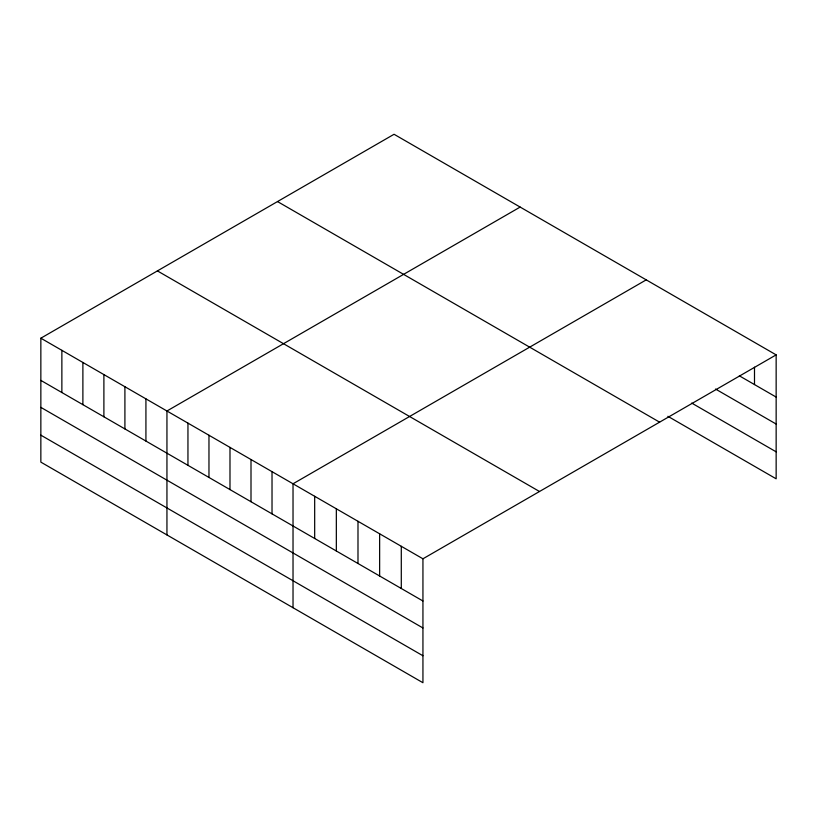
<?xml version="1.0" encoding="UTF-8"?>
<svg xmlns="http://www.w3.org/2000/svg" width="817" height="817" viewBox="0 0 817 817"><rect width="100%" height="100%" fill="white"/><g stroke="black" fill="none" stroke-linecap="round" stroke-linejoin="round"><path stroke-width="1.23" d="M40.85 338.197L422.94 558.797L422.94 682.726L40.85 462.126L40.85 338.197L394.06 134.274L776.15 354.874L776.15 478.803L667.887 416.302M520.153 207.069L166.944 410.992L166.944 534.931M646.237 279.863L293.027 483.787L293.027 607.725M422.94 558.797L776.15 354.874M739.344 375.82L776.15 397.072M715.529 389.045L776.15 424.043M691.703 403.077L776.15 451.832M277.504 201.564L659.595 422.164M157.405 270.897L539.496 491.497M40.85 380.395L422.94 600.995M40.85 407.366L422.94 627.967M40.85 435.155L422.94 655.755M754.499 367.19L754.499 384.572M401.29 546.297L401.29 588.495M379.639 533.797L379.639 575.995M357.989 521.287L357.989 563.495M336.338 508.787L336.338 550.995M314.678 496.287L314.678 538.495M272.02 471.654L272.02 513.862M251.003 459.522L251.003 501.72M229.985 447.389L229.985 489.587M208.968 435.257L208.968 477.455M187.951 423.124L187.951 465.322M145.926 398.859L145.926 441.057M124.909 386.727L124.909 428.925M103.892 374.594L103.892 416.793M82.885 362.462L82.885 404.66M61.867 350.33L61.867 392.528"/></g></svg>
